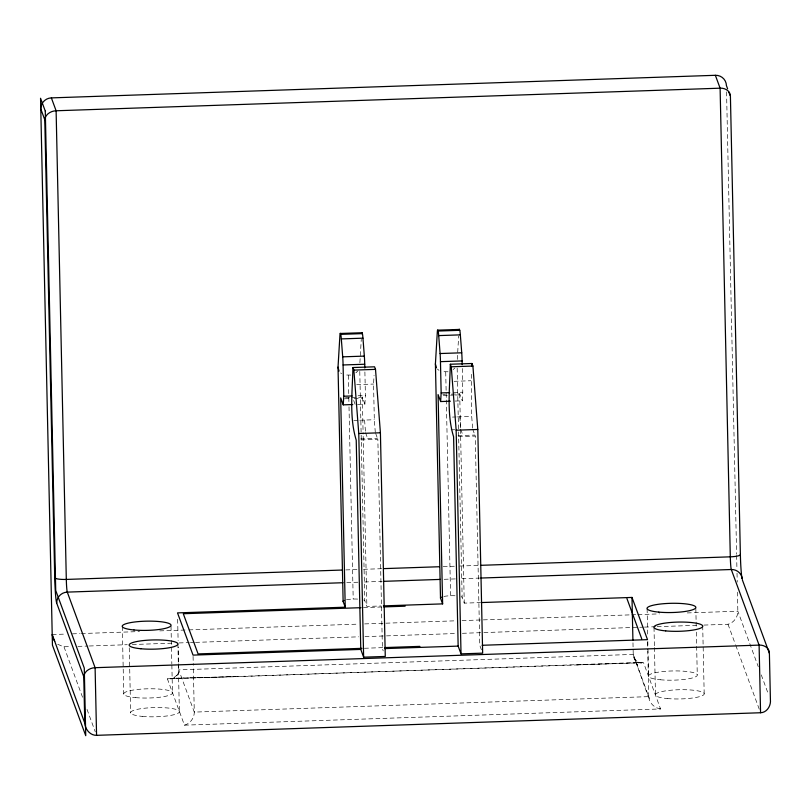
<?xml version="1.0" encoding="UTF-8"?>
<svg xmlns="http://www.w3.org/2000/svg" width="811" height="811" viewBox="0 0 811 811"><rect width="100%" height="100%" fill="white"/><g stroke="black" fill="none" stroke-linecap="round" stroke-linejoin="round"><path stroke-width="0.61" stroke-dasharray="4.05 3.04" d="M359.891 362.699L361.28 339.343M357.58 404.375L364.889 404.121L365.406 395.504L364.859 370.485M375.3 432.415L374.317 419.733L373.547 384.059L374.053 375.432M457.272 359.385L458.671 336.028M455.133 401.06L462.28 400.816L462.787 392.189L462.27 368.427M472.6 427.955L471.708 416.428L471.373 373.354M576.662 664.949L643.528 662.668L660.559 708.956L184.442 725.156L167.411 678.868C172.905 680.044 179.16 675.786 178.755 669.876L178.258 647.087M357.702 371.073L356.881 371.945M454.859 368.022L453.126 369.583M356.789 372.026L355.836 372.817M177.386 674.874L173.047 678.32L167.411 678.868L643.528 662.668C638.348 664.29 632.935 659.738 633.229 654.416L632.955 641.754M184.442 725.156C190.139 723.726 194.316 718.029 194.285 712.21L193.292 666.52M703.978 625.078L728.004 624.257C733.732 622.828 737.939 617.07 737.848 611.21L737.432 592.212M350.788 375.067L344.726 374.996M448.057 371.783L442.005 371.661M356.708 384.627L373.547 384.059M454.099 381.312L470.927 380.744M358.097 395.748L365.406 395.504M453.268 392.514L462.787 392.189M345.496 397.735L350.301 397.572M351.508 397.532L362.324 397.157L364.889 404.121M442.877 394.42L445.29 394.339M451.301 394.136L459.715 393.842L462.28 400.816M344.624 398.789L350.575 398.586M354.174 398.465L362.699 398.171M443.313 395.433L448.179 395.271M450.561 395.19L454.14 395.069M455.326 395.028L460.09 394.866M353.87 420.433L358.624 420.27M359.82 420.23L374.317 419.733M452.497 417.077L456.147 416.955M457.374 416.915L471.708 416.428M451.048 429.84L454.697 429.718M360.601 438.944L377.49 438.366M458.103 435.629L474.871 435.051M361.027 439.957L377.855 439.38L382.407 648.678L383.228 650.898M458.418 436.642L475.246 436.065L479.798 645.363L481.43 649.804M345.821 569.92L358.462 569.484M363.521 569.312L382.498 568.673M443.201 566.605L454.586 566.22M459.644 566.048L479.879 565.358M346.794 582.602L358.178 582.207M364.504 581.994L382.204 581.396M444.185 579.287L455.559 578.902M461.885 578.679L479.595 578.081M359.78 371.448L364.768 600.708L366.876 606.456L381.079 605.969M457.161 368.143L462.148 597.393L464.267 603.141L480.568 602.583M363.531 607.591L382.437 606.952M52.218 634.537L66.127 634.06M72.453 633.847L80.046 633.594M81.313 633.543L139.502 631.566M159.737 630.877L187.574 629.934M188.831 629.894L358.35 624.125M364.676 623.912L455.752 620.81M462.077 620.597L630.319 614.87M631.587 614.829L636.645 614.657M637.912 614.616L659.424 613.876M687.252 612.934L737.848 611.21L758.255 666.662M57.763 644.289L63.43 646.752L70.334 646.641M77.927 646.377L88.044 646.032M89.311 645.992L127.246 644.704M132.305 644.532L172.784 643.153M179.109 642.941L189.227 642.596M190.484 642.545L194.285 642.424M195.542 642.373L358.695 636.828M365.021 636.615L385.255 635.925M386.523 635.875L456.086 633.513M462.412 633.3L482.646 632.61M483.914 632.57L643.265 627.146M644.532 627.106L655.917 626.71M657.184 626.67L696.385 625.342M364.453 648.263L383.36 647.614M660.559 708.956C654.558 708.104 649.043 702.975 648.77 696.75L633.229 654.416L647.431 694.52L649.581 698.636L648.759 696.639L194.285 712.099L178.755 669.876L633.229 654.416L637.395 665.527L634.628 659.323L638.581 662.486L235.9 676.729L173.047 678.32L235.748 676.546M341.573 373.648L340.65 372.969M438.964 370.333L437.393 369.035M761.286 674.924L768.24 693.8M728.004 624.257L735.384 644.319M735.82 645.495L759.258 709.209M472.681 429.1L475.246 436.065M460.78 429.506L462.969 435.456M375.665 433.409L377.855 439.38M353.687 400.492L355.147 404.456M365.558 432.75L367.748 438.7M64.008 646.854L83.107 698.758M87.02 709.382L95.262 731.796M459.807 416.824L460.689 428.36M364.585 420.068L365.467 431.594M648.759 696.639L647.766 651.051M726.555 91.917L736.611 554.217M736.641 555.484L736.915 568.146M737.027 573.215L737.219 582.085M702.701 625.859L704.181 693.496M695.828 608.331L696.102 620.861M696.122 622.108L696.233 627.126M696.345 632.134L697.267 674.722M654.011 627.511L654.416 646.306M654.447 647.553L655.481 695.149M647.107 608.737L647.675 635.043M647.807 641.308L647.948 647.563M647.979 648.82L648.577 676.374M647.573 642.19L647.746 649.783M459.715 393.842L460.466 428.33M460.486 429.526L464.267 603.141M445.715 372.067L446.303 398.86M446.324 400.026L450.581 595.74M362.324 397.157L363.125 434.027M363.176 436.399L366.876 606.456M348.335 375.371L348.791 396.346M348.811 397.512L348.943 403.331M349.014 406.828L353.201 599.045M193.079 656.383L193.271 665.253M177.65 619.229L178.116 640.751M177.893 643.711L178.298 662.506M178.329 663.753L179.363 711.348M171.009 626.193L171.831 663.763M171.861 665.02L172.459 692.574M129.253 647.877L130.672 713.001M122.289 626.589L123.759 694.226M443.931 596.42A10.847 2.048 -1.2 0 1 455.64 595.791M461.114 596.673A10.847 2.048 -1.2 0 1 462.148 597.393M346.54 599.735A10.847 2.048 -1.2 0 1 358.249 599.106M363.733 599.988A10.847 2.048 -1.2 0 1 364.768 600.708M660.276 679.76A24.411 4.613 -1.2 0 0 697.318 675.127A24.411 4.613 -1.2 0 0 661.168 671.751A24.411 4.613 -1.2 0 0 660.276 679.76M667.189 698.535A24.411 4.613 -1.2 0 0 704.232 693.912A24.411 4.613 -1.2 0 0 668.071 690.526A24.411 4.613 -1.2 0 0 667.189 698.535M135.467 697.612A24.411 4.613 -1.2 0 0 172.51 692.989A24.411 4.613 -1.2 0 0 136.36 689.603A24.411 4.613 -1.2 0 0 135.467 697.612M142.371 716.387A24.411 4.613 -1.2 0 0 179.413 711.764A24.411 4.613 -1.2 0 0 143.263 708.378A24.411 4.613 -1.2 0 0 142.371 716.387"/><path stroke-width="1.22" d="M364.808 367.991L364.727 364.23A10.847 0.689 88.1 0 0 364.342 356.11L362.953 338.177A10.847 0.689 88.1 0 0 362.365 333.615L362.041 332.743L340.397 333.473A10.847 0.689 88.1 0 0 339.931 335.166L338.015 367.302L339.028 371.083M462.189 364.676L462.108 360.925A10.847 0.689 88.1 0 0 461.733 352.795L460.344 334.862A10.847 0.689 88.1 0 0 459.746 330.31L459.421 329.428L437.788 330.168A10.847 0.689 88.1 0 0 437.322 331.851L435.406 364.078L436.409 367.768M769.396 653.362C769.72 648.009 763.881 644.725 759.096 645.11L95.1 667.696C90.001 667.808 84.243 671.204 83.766 676.688L84.77 723.027C85.094 729.16 90.031 735.516 96.57 735.334L760.566 712.747C767.013 712.585 771.109 705.651 770.409 699.7L769.396 653.362L742.329 579.804M352.765 404.537L343.246 404.861L343.763 396.244L343.083 364.97A10.847 0.689 88.1 0 0 342.698 356.84L341.319 338.907A10.847 0.689 88.1 0 0 340.721 334.355L340.397 333.473M352.927 367.545C352.43 391.551 349.135 416.966 356.222 440.12L360.773 649.408L363.632 657.184L385.276 656.454L380.41 432.78L375.513 369.37L374.57 366.815L352.927 367.545L353.87 370.11L358.766 433.51L363.632 657.184M450.369 401.212L440.637 401.546L441.154 392.93L440.464 361.655A10.847 0.689 88.1 0 0 440.089 353.535L438.7 335.602A10.847 0.689 88.1 0 0 438.102 331.04L437.788 330.168M450.318 364.24C449.821 388.236 446.526 413.651 453.602 436.805L458.154 646.103L461.023 653.879L482.657 653.139L477.791 429.465L472.904 366.055L471.961 363.5L450.318 364.24L451.261 366.795L456.157 430.205L461.023 653.879M471.809 365.964L471.961 363.5M342.019 570.042L66.309 579.429A10.847 2.048 -1.2 0 1 54.742 577.767L44.777 119.764C45.254 114.29 51.012 110.884 56.111 110.772L720.107 88.186C724.892 87.791 730.741 91.085 730.417 96.438L740.372 554.44A21.573 1.369 88.1 0 0 742.035 578.557M44.777 119.764L40.783 108.907A10.847 10.634 -20.2 0 1 51.367 97.888L715.363 75.301A10.847 10.634 -20.2 0 1 726.423 85.581L727.619 88.835M340.721 334.355L362.365 333.615M438.102 331.04L459.746 330.31M341.319 338.907L362.953 338.177M438.7 335.602L460.344 334.862M342.698 356.84L364.342 356.11M440.089 353.535L461.733 352.795M343.083 364.97L364.727 364.23M440.464 361.655L462.108 360.925M353.87 370.11L375.513 369.37M451.261 366.795L472.904 366.055M343.763 396.244L352.096 395.961M441.154 392.93L449.669 392.636M358.766 433.51L380.41 432.78M456.157 430.205L477.791 429.465M383.755 568.623L439.41 566.737M481.146 565.308L730.305 556.833A10.847 2.048 -1.2 0 0 740.372 554.44M83.766 676.688L56.699 603.12A10.847 10.634 -20.2 0 1 67.283 592.111L343.002 582.724M383.471 581.345L440.383 579.409M480.862 578.04L731.279 569.515A10.847 10.634 -20.2 0 1 742.268 578.841M343.246 404.861L340.681 397.897L345.233 607.196L177.508 612.893L193.048 655.116L360.773 649.408M383.451 605.888L442.624 603.881L438.072 394.582L440.637 401.546M481.734 602.543L631.992 597.433L647.523 639.656L482.129 645.282M361.007 607.682L183.296 613.724L198.087 653.919L361.929 648.344M383.694 606.912L405.125 606.182M384.617 647.573L419.916 646.377M384.779 648.597L458.154 646.103M54.702 641.308L52.887 638.004L52.218 634.537L84.77 723.027M728.815 92.099L730.012 95.353M715.363 75.301L720.107 88.186L730.305 556.833A10.786 0.689 88.1 0 0 731.279 569.484L759.096 645.11L760.566 712.747M626.954 598.63L641.734 638.825M435.416 363.804L440.505 598.133L442.624 603.881M338.025 367.119L343.124 601.448L345.233 607.196M51.367 97.888L56.111 110.772L66.309 579.429A10.786 0.689 88.1 0 0 67.283 592.071M67.283 592.111L95.1 667.696L96.57 735.334M631.992 597.433L632.925 640.487M56.689 603.06A21.573 1.369 88.1 0 1 54.742 577.777M459.097 329.732A10.847 0.689 88.1 0 1 459.421 329.428M361.635 333.635A10.847 0.689 88.1 0 1 362.041 332.743M343.124 601.448A10.847 2.048 -1.2 0 1 343.986 600.475M440.505 598.133A10.847 2.048 -1.2 0 1 441.377 597.16M45.294 111.148L40.55 98.253L52.441 645.191L85.743 735.699L84.273 668.071L55.716 590.449L45.294 111.148M658.806 612.123A24.411 4.613 -1.2 0 0 695.848 607.5A24.411 4.613 -1.2 0 0 659.698 604.114A24.411 4.613 -1.2 0 0 658.806 612.123M665.709 630.897A24.411 4.613 -1.2 0 0 702.762 626.274A24.411 4.613 -1.2 0 0 666.601 622.889A24.411 4.613 -1.2 0 0 665.709 630.897M133.997 629.975A24.411 4.613 -1.2 0 0 171.04 625.352A24.411 4.613 -1.2 0 0 134.879 621.966A24.411 4.613 -1.2 0 0 133.997 629.975M140.901 648.749A24.411 4.613 -1.2 0 0 177.944 644.127A24.411 4.613 -1.2 0 0 141.793 640.741A24.411 4.613 -1.2 0 0 140.901 648.749"/></g></svg>
